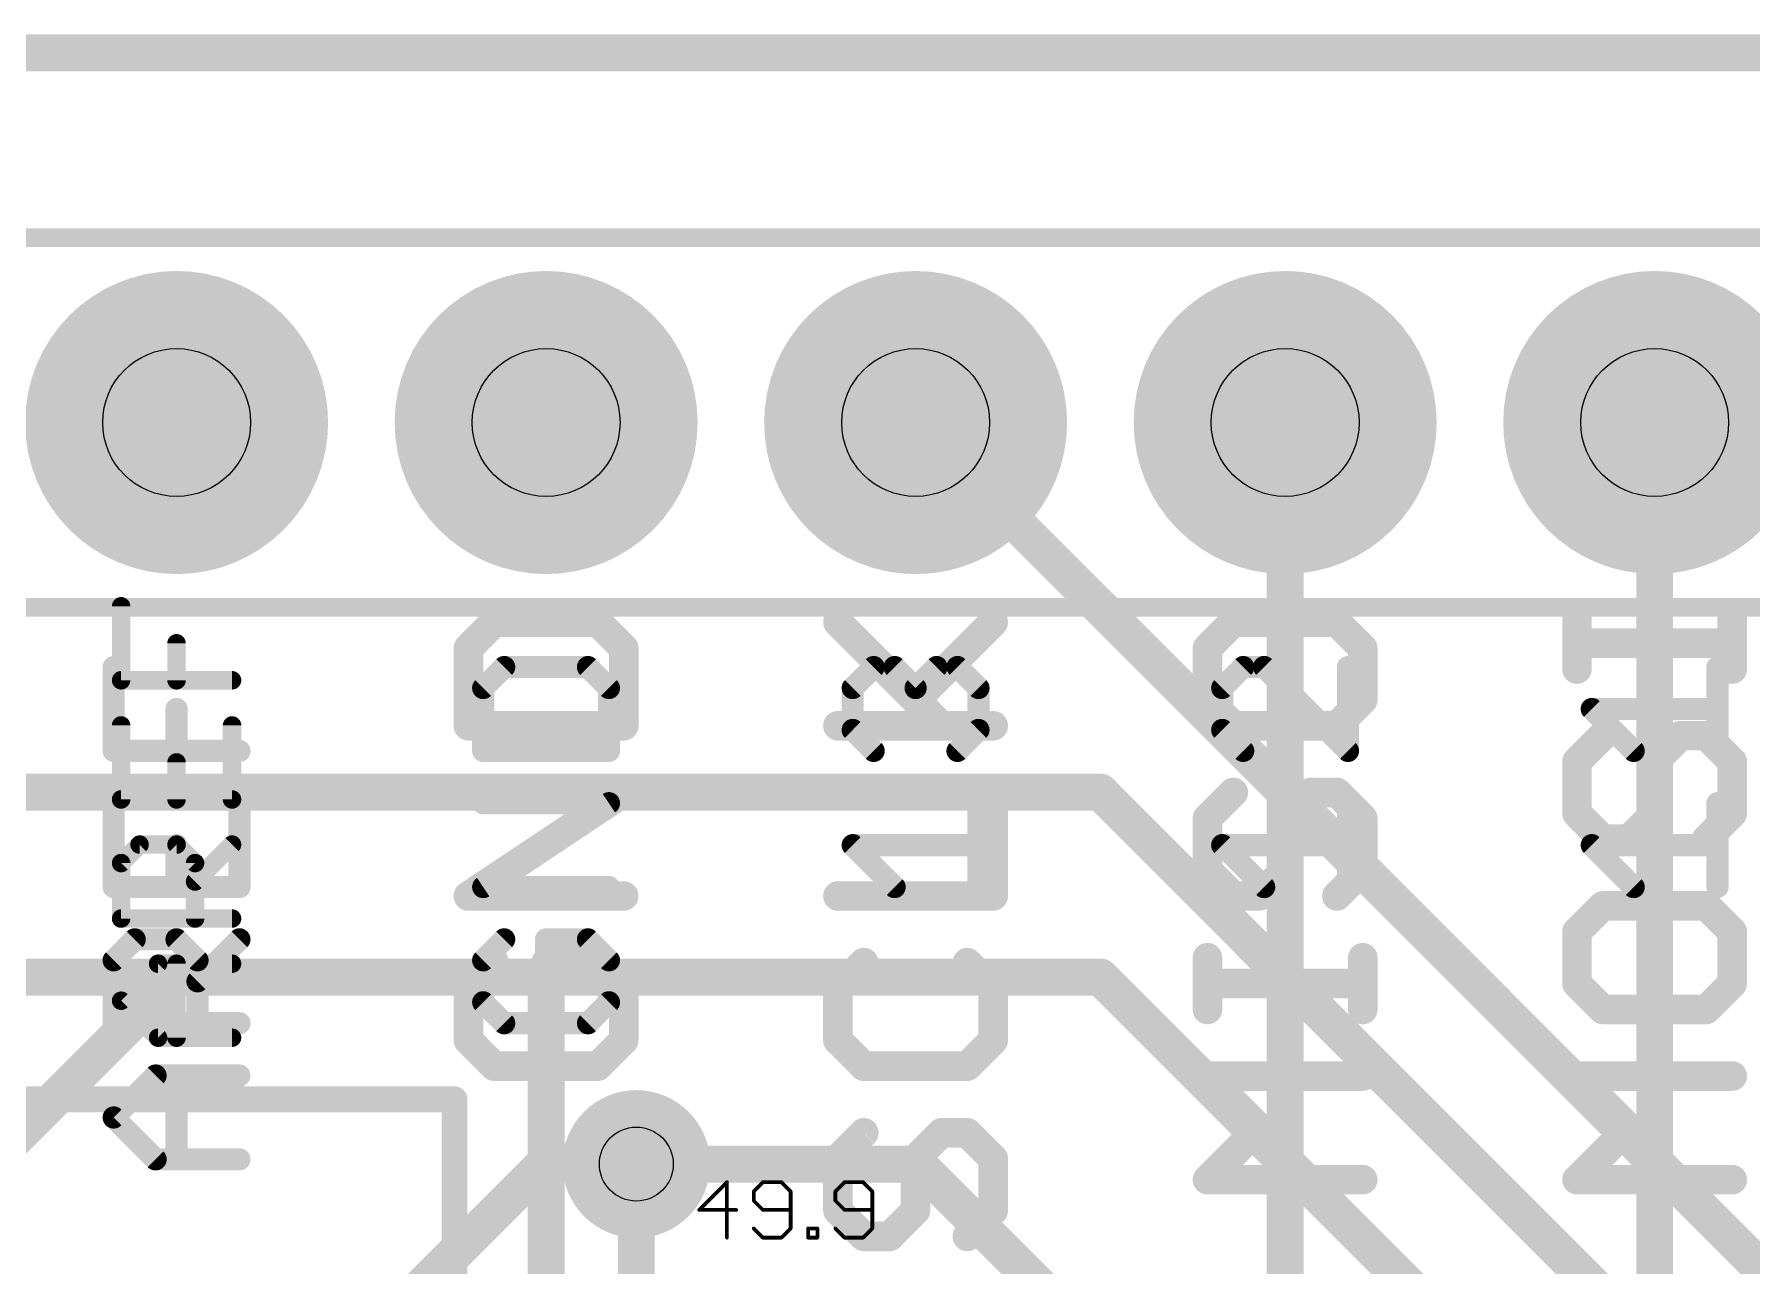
# Model space of a CAD drawing. Extents: x -27 to 80, y -11 to 53.
# Drawn here: x 14.26 to 26.07, y 45.01 to 53.47 of the extents above; entities that cross this region are included whole.
import ezdxf

# ---------------------------------------------------------------- set-up
doc = ezdxf.new("R2010")
doc.units = 0
for name, color, linetype in [('1', 12, 'CONTINUOUS'), ('16', 132, 'CONTINUOUS'), ('17', 110, 'CONTINUOUS'), ('18', 110, 'CONTINUOUS'), ('20', 53, 'CONTINUOUS'), ('21', 53, 'CONTINUOUS'), ('27', 253, 'CONTINUOUS'), ('29', 253, 'CONTINUOUS'), ('30', 253, 'CONTINUOUS'), ('44', 253, 'CONTINUOUS'), ('51', 53, 'CONTINUOUS')]:
    doc.layers.add(name, color=color, linetype=linetype)

# ---------------------------------------------------------------- blocks, each defined once
blk = doc.blocks.new('ROUNDP')
at = {"const_width": 0.5}
blk.add_lwpolyline([(0, -0.25, 1), (0, 0.25, 1), (0, -0.25)], format="xyb", dxfattribs=at)
blk = doc.blocks.new('ROUNDV')
at = {"const_width": 0.5}
blk.add_lwpolyline([(0, -0.25, 1), (0, 0.25, 1), (0, -0.25)], format="xyb", dxfattribs=at)

msp = doc.modelspace()

# ---------------------------------------------------------------- linework, layer by layer
at = {"layer": '1', "const_width": 0.254}
for points in [[(2.54, 53.34), (55.88, 53.34)], [(22.86, 41.91), (22.86, 50.8)], [(25.4, 41.91), (25.4, 50.8)], [(17.78, 46.99), (0, 46.99)], [(17.78, 27.94), (17.78, 46.99)], [(17.78, 45.72), (15.88, 43.82)], [(18.385, 45.72), (17.78, 45.72)], [(18.4, 45.705), (18.385, 45.72)], [(18.4, 45.705), (18.4, 44.45)]]:
    msp.add_lwpolyline(points, dxfattribs=at)
at = {"layer": '1', "const_width": 0.127}
for points in [[(22.9235, 50.8, 1), (22.7965, 50.8)], [(25.4635, 50.8, 1), (25.3365, 50.8)], [(17.8435, 46.99, 1), (17.7165, 46.99)], [(17.78, 46.9265, 1), (17.78, 47.0535)], [(17.78, 45.7835, 1), (17.78, 45.6565)], [(17.8249, 45.6751, 1), (17.7351, 45.7649)], [(18.4299, 45.7649, 1), (18.3401, 45.6751)], [(18.4635, 45.705, 1), (18.3365, 45.705)], [(18.3551, 45.6601, 1), (18.4449, 45.7499)], [(18.385, 45.6565, 1), (18.385, 45.7835)]]:
    msp.add_lwpolyline(points, format="xyb", dxfattribs=at)
at = {"layer": '16', "const_width": 0.254}
for points in [[(2.54, 53.34), (55.88, 53.34)], [(35.306, 35.814), (20.32, 50.8)], [(7.62, 48.26), (21.59, 48.26)], [(21.59, 48.26), (32.512, 37.338)], [(17.78, 46.99), (0, 46.99)], [(8.89, 40.64), (15.24, 46.99)], [(15.24, 46.99), (21.59, 46.99)], [(17.78, 27.94), (17.78, 46.99)], [(21.59, 46.99), (31.623, 36.957)], [(20.335, 45.705), (18.4, 45.705)], [(24.13, 41.91), (20.335, 45.705)]]:
    msp.add_lwpolyline(points, dxfattribs=at)
at = {"layer": '16', "const_width": 0.127}
for points in [[(20.3649, 50.8449, 1), (20.2751, 50.7551)], [(21.6349, 48.3049, 1), (21.5451, 48.2151)], [(21.59, 48.1965, 1), (21.59, 48.3235)], [(15.24, 47.0535, 1), (15.24, 46.9265)], [(15.2849, 46.9451, 1), (15.1951, 47.0349)], [(17.8435, 46.99, 1), (17.7165, 46.99)], [(17.78, 46.9265, 1), (17.78, 47.0535)], [(21.6349, 47.0349, 1), (21.5451, 46.9451)], [(21.59, 46.9265, 1), (21.59, 47.0535)], [(18.4, 45.7685, 1), (18.4, 45.6415)], [(20.3799, 45.7499, 1), (20.2901, 45.6601)], [(20.335, 45.6415, 1), (20.335, 45.7685)]]:
    msp.add_lwpolyline(points, format="xyb", dxfattribs=at)
at = {"layer": '20', "const_width": 0.2032}
msp.add_lwpolyline([(2.54, 53.34), (55.88, 53.34)], dxfattribs=at)
at = {"layer": '21'}
for points, const_width in [([(14.8901, 49.5374, 1), (14.8266, 49.5374)], 0.0635), ([(17.4236, 49.4788, 1), (17.4236, 49.3772)], 0.1016), ([(17.4596, 49.3921, 1), (17.3877, 49.4639)], 0.1016), ([(18.1714, 49.4639, 1), (18.0995, 49.3921)], 0.1016), ([(18.1355, 49.3772, 1), (18.1355, 49.4788)], 0.1016), ([(19.8216, 49.4639, 1), (19.7498, 49.3921)], 0.1016), ([(20.8893, 49.3921, 1), (20.8175, 49.4639)], 0.1016), ([(22.5036, 49.4788, 1), (22.5036, 49.3772)], 0.1016), ([(22.5396, 49.3921, 1), (22.4677, 49.4639)], 0.1016), ([(23.2514, 49.4639, 1), (23.1795, 49.3921)], 0.1016), ([(23.2155, 49.3772, 1), (23.2155, 49.4788)], 0.1016), ([(24.9165, 49.4619, 1), (24.8149, 49.4619)], 0.1016), ([(25.9842, 49.4619, 1), (25.8826, 49.4619)], 0.1016), ([(15.2714, 49.2831, 1), (15.2079, 49.2831)], 0.0635), ([(17.2965, 49.2501, 1), (17.1949, 49.2501)], 0.1016), ([(18.3642, 49.2501, 1), (18.2626, 49.2501)], 0.1016), ([(22.3765, 49.2501, 1), (22.2749, 49.2501)], 0.1016), ([(23.4442, 49.2501, 1), (23.3426, 49.2501)], 0.1016), ([(24.8657, 49.3347, 1), (24.8657, 49.2331)], 0.1016), ([(25.9334, 49.2331, 1), (25.9334, 49.3347)], 0.1016), ([(17.2098, 49.286, 1), (17.2816, 49.2141)], 0.1016), ([(18.2775, 49.2141, 1), (18.3493, 49.286)], 0.1016), ([(22.2898, 49.286, 1), (22.3616, 49.2141)], 0.1016), ([(23.3575, 49.2141, 1), (23.4293, 49.286)], 0.1016), ([(24.8149, 49.106, 1), (24.9165, 49.106)], 0.1016), ([(25.8826, 49.106, 1), (25.9842, 49.106)], 0.1016), ([(14.8266, 49.0289, 1), (14.8901, 49.0289)], 0.0635), ([(14.8584, 49.0607, 1), (14.8584, 48.9972)], 0.0635), ([(15.2079, 49.0289, 1), (15.2714, 49.0289)], 0.0635), ([(15.621, 48.9972, 1), (15.621, 49.0607)], 0.0635), ([(22.3616, 48.9301, 1), (22.2898, 48.8582)], 0.1016), ([(23.4293, 48.8582, 1), (23.3575, 48.9301)], 0.1016), ([(20.2836, 48.9301, 1), (20.3555, 48.8582)], 0.1016), ([(22.2749, 48.8941, 1), (22.3765, 48.8941)], 0.1016), ([(23.3426, 48.8941, 1), (23.4442, 48.8941)], 0.1016), ([(14.8901, 48.7188, 1), (14.8266, 48.7188)], 0.0635), ([(15.6528, 48.7188, 1), (15.5892, 48.7188)], 0.0635), ([(17.2457, 48.767, 1), (17.2457, 48.6654)], 0.1016), ([(17.1949, 48.7162, 1), (17.2965, 48.7162)], 0.1016), ([(18.2626, 48.7162, 1), (18.3642, 48.7162)], 0.1016), ([(18.3134, 48.6654, 1), (18.3134, 48.767)], 0.1016), ([(19.7857, 48.767, 1), (19.7857, 48.6654)], 0.1016), ([(20.4616, 48.6803, 1), (20.5334, 48.7521)], 0.1016), ([(20.8534, 48.6654, 1), (20.8534, 48.767)], 0.1016), ([(22.5036, 48.767, 1), (22.5036, 48.6654)], 0.1016), ([(22.4677, 48.6803, 1), (22.5396, 48.7521)], 0.1016), ([(23.1795, 48.7521, 1), (23.2514, 48.6803)], 0.1016), ([(23.2155, 48.6654, 1), (23.2155, 48.767)], 0.1016), ([(25.0796, 48.6125, 1), (25.0077, 48.6843)], 0.1016), ([(25.5775, 48.6992, 1), (25.5775, 48.5976)], 0.1016), ([(25.6134, 48.6125, 1), (25.5416, 48.6843)], 0.1016), ([(25.7914, 48.6843, 1), (25.7195, 48.6125)], 0.1016), ([(25.7554, 48.5976, 1), (25.7554, 48.6992)], 0.1016), ([(15.2714, 48.4646, 1), (15.2079, 48.4646)], 0.0635), ([(24.9165, 48.4705, 1), (24.8149, 48.4705)], 0.1016), ([(24.8298, 48.5064, 1), (24.9016, 48.4345)], 0.1016), ([(25.4503, 48.4705, 1), (25.3487, 48.4705)], 0.1016), ([(25.3636, 48.5064, 1), (25.4355, 48.4345)], 0.1016), ([(25.9842, 48.4705, 1), (25.8826, 48.4705)], 0.1016), ([(25.8975, 48.4345, 1), (25.9693, 48.5064)], 0.1016), ([(17.2457, 48.3094, 1), (17.2457, 48.2078)], 0.1016), ([(18.3416, 48.2163, 1), (18.2852, 48.3009)], 0.1016), ([(18.3134, 48.2078, 1), (18.3134, 48.3094)], 0.1016), ([(20.9042, 48.2586, 1), (20.8026, 48.2586)], 0.1016), ([(22.5396, 48.2227, 1), (22.4677, 48.2945)], 0.1016), ([(23.0375, 48.3094, 1), (23.0375, 48.2078)], 0.1016), ([(23.0734, 48.2227, 1), (23.0016, 48.2945)], 0.1016), ([(23.2514, 48.2945, 1), (23.1795, 48.2227)], 0.1016), ([(23.2155, 48.2078, 1), (23.2155, 48.3094)], 0.1016), ([(14.8266, 48.2103, 1), (14.8901, 48.2103)], 0.0635), ([(14.8584, 48.2421, 1), (14.8584, 48.1786)], 0.0635), ([(15.2079, 48.2103, 1), (15.2714, 48.2103)], 0.0635), ([(15.5892, 48.2103, 1), (15.6528, 48.2103)], 0.0635), ([(15.621, 48.1786, 1), (15.621, 48.2421)], 0.0635), ([(22.3765, 48.0807, 1), (22.2749, 48.0807)], 0.1016), ([(22.2898, 48.1166, 1), (22.3616, 48.0447)], 0.1016), ([(22.9103, 48.0807, 1), (22.8087, 48.0807)], 0.1016), ([(22.8236, 48.1166, 1), (22.8955, 48.0447)], 0.1016), ([(23.4442, 48.0807, 1), (23.3426, 48.0807)], 0.1016), ([(23.3575, 48.0447, 1), (23.4293, 48.1166)], 0.1016), ([(24.9016, 48.1505, 1), (24.8298, 48.0786)], 0.1016), ([(24.8149, 48.1145, 1), (24.9165, 48.1145)], 0.1016), ([(25.3487, 48.1145, 1), (25.4503, 48.1145)], 0.1016), ([(25.4355, 48.0786, 1), (25.3636, 48.1505)], 0.1016), ([(25.8826, 48.1145, 1), (25.9842, 48.1145)], 0.1016), ([(25.9693, 48.0786, 1), (25.8975, 48.1505)], 0.1016), ([(14.9855, 47.9319, 1), (14.9855, 47.8684)], 0.0635), ([(15.0079, 47.8777, 1), (14.963, 47.9226)], 0.0635), ([(15.2621, 47.9226, 1), (15.2172, 47.8777)], 0.0635), ([(15.2397, 47.8684, 1), (15.2397, 47.9319)], 0.0635), ([(15.6435, 47.8777, 1), (15.5985, 47.9226)], 0.0635), ([(25.0436, 47.9874, 1), (25.0436, 47.8858)], 0.1016), ([(25.0077, 47.9007, 1), (25.0796, 47.9725)], 0.1016), ([(25.1857, 47.9725, 1), (25.2575, 47.9007)], 0.1016), ([(25.2216, 47.8858, 1), (25.2216, 47.9874)], 0.1016), ([(25.7195, 47.9725, 1), (25.7914, 47.9007)], 0.1016), ([(14.8901, 47.7731, 1), (14.8266, 47.7731)], 0.0635), ([(14.8359, 47.7955, 1), (14.8808, 47.7506)], 0.0635), ([(15.3985, 47.7731, 1), (15.335, 47.7731)], 0.0635), ([(15.3443, 47.7506, 1), (15.3892, 47.7955)], 0.0635), ([(22.3616, 47.7607, 1), (22.2898, 47.6888)], 0.1016), ([(22.8955, 47.6888, 1), (22.8236, 47.7607)], 0.1016), ([(23.4293, 47.6888, 1), (23.3575, 47.7607)], 0.1016), ([(15.3443, 47.6684, 1), (15.3892, 47.6235)], 0.0635), ([(22.2749, 47.7247, 1), (22.3765, 47.7247)], 0.1016), ([(22.8087, 47.7247, 1), (22.9103, 47.7247)], 0.1016), ([(23.3426, 47.7247, 1), (23.4442, 47.7247)], 0.1016), ([(17.2457, 47.5976, 1), (17.2457, 47.496)], 0.1016), ([(17.2175, 47.5891, 1), (17.2739, 47.5045)], 0.1016), ([(18.3134, 47.496, 1), (18.3134, 47.5976)], 0.1016), ([(19.7857, 47.5976, 1), (19.7857, 47.496)], 0.1016), ([(20.8026, 47.5468, 1), (20.9042, 47.5468)], 0.1016), ([(20.8534, 47.496, 1), (20.8534, 47.5976)], 0.1016), ([(22.5036, 47.5976, 1), (22.5036, 47.496)], 0.1016), ([(22.4677, 47.5109, 1), (22.5396, 47.5827)], 0.1016), ([(22.6457, 47.5827, 1), (22.7175, 47.5109)], 0.1016), ([(22.6816, 47.496, 1), (22.6816, 47.5976)], 0.1016), ([(23.1795, 47.5827, 1), (23.2514, 47.5109)], 0.1016), ([(25.0436, 47.5298, 1), (25.0436, 47.4282)], 0.1016), ([(25.0796, 47.4431, 1), (25.0077, 47.5149)], 0.1016), ([(25.7914, 47.5149, 1), (25.7195, 47.4431)], 0.1016), ([(25.7554, 47.4282, 1), (25.7554, 47.5298)], 0.1016), ([(14.8584, 47.4235, 1), (14.8584, 47.36)], 0.0635), ([(15.621, 47.36, 1), (15.621, 47.4235)], 0.0635), ([(14.8266, 47.3918, 1), (14.8901, 47.3918)], 0.0635), ([(15.335, 47.3918, 1), (15.3985, 47.3918)], 0.0635), ([(24.9165, 47.3011, 1), (24.8149, 47.3011)], 0.1016), ([(24.8298, 47.337, 1), (24.9016, 47.2651)], 0.1016), ([(25.9842, 47.3011, 1), (25.8826, 47.3011)], 0.1016), ([(25.8975, 47.2651, 1), (25.9693, 47.337)], 0.1016), ([(22.3765, 47.1231, 1), (22.2749, 47.1231)], 0.1016), ([(23.4442, 47.1231, 1), (23.3426, 47.1231)], 0.1016), ([(15.1126, 47.1134, 1), (15.1126, 47.0499)], 0.0635), ([(15.135, 47.0592, 1), (15.0901, 47.1041)], 0.0635), ([(15.2714, 47.0816, 1), (15.2079, 47.0816)], 0.0635), ([(15.621, 47.0499, 1), (15.621, 47.1134)], 0.0635), ([(17.4596, 47.0533, 1), (17.3877, 47.1251)], 0.1016), ([(17.7795, 47.14, 1), (17.7795, 47.0384)], 0.1016), ([(17.8303, 47.0892, 1), (17.7287, 47.0892)], 0.1016), ([(18.1714, 47.1251, 1), (18.0995, 47.0533)], 0.1016), ([(18.1355, 47.0384, 1), (18.1355, 47.14)], 0.1016), ([(19.9996, 47.0533, 1), (19.9277, 47.1251)], 0.1016), ([(20.7114, 47.1251, 1), (20.6395, 47.0533)], 0.1016), ([(17.2965, 46.9113, 1), (17.1949, 46.9113)], 0.1016), ([(17.2098, 46.9472, 1), (17.2816, 46.8753)], 0.1016), ([(18.3642, 46.9113, 1), (18.2626, 46.9113)], 0.1016), ([(18.2775, 46.8753, 1), (18.3493, 46.9472)], 0.1016), ([(19.8365, 46.9113, 1), (19.7349, 46.9113)], 0.1016), ([(19.7498, 46.9472, 1), (19.8216, 46.8753)], 0.1016), ([(20.9042, 46.9113, 1), (20.8026, 46.9113)], 0.1016), ([(20.8175, 46.8753, 1), (20.8893, 46.9472)], 0.1016), ([(22.3257, 46.996, 1), (22.3257, 46.8944)], 0.1016), ([(23.3934, 46.8944, 1), (23.3934, 46.996)], 0.1016), ([(24.9016, 46.9811, 1), (24.8298, 46.9092)], 0.1016), ([(24.8149, 46.9452, 1), (24.9165, 46.9452)], 0.1016), ([(25.8826, 46.9452, 1), (25.9842, 46.9452)], 0.1016), ([(25.9693, 46.9092, 1), (25.8975, 46.9811)], 0.1016), ([(14.8808, 46.8499, 1), (14.8359, 46.8049)], 0.0635), ([(14.8359, 46.8499, 1), (14.8808, 46.8049)], 0.0635), ([(25.0436, 46.818, 1), (25.0436, 46.7164)], 0.1016), ([(25.7554, 46.7164, 1), (25.7554, 46.818)], 0.1016), ([(17.7287, 46.7333, 1), (17.8303, 46.7333)], 0.1016), ([(22.2749, 46.7672, 1), (22.3765, 46.7672)], 0.1016), ([(23.3426, 46.7672, 1), (23.4442, 46.7672)], 0.1016), ([(25.0077, 46.7313, 1), (25.0796, 46.8031)], 0.1016), ([(25.7195, 46.8031, 1), (25.7914, 46.7313)], 0.1016), ([(15.1126, 46.6049, 1), (15.1126, 46.5414)], 0.0635), ([(15.621, 46.5414, 1), (15.621, 46.6049)], 0.0635), ([(17.2816, 46.5913, 1), (17.2098, 46.5194)], 0.1016), ([(18.3493, 46.5194, 1), (18.2775, 46.5913)], 0.1016), ([(19.8216, 46.5913, 1), (19.7498, 46.5194)], 0.1016), ([(20.8893, 46.5194, 1), (20.8175, 46.5913)], 0.1016), ([(15.0901, 46.5507, 1), (15.135, 46.5956)], 0.0635), ([(15.2079, 46.5732, 1), (15.2714, 46.5732)], 0.0635), ([(17.1949, 46.5554, 1), (17.2965, 46.5554)], 0.1016), ([(18.2626, 46.5554, 1), (18.3642, 46.5554)], 0.1016), ([(19.7349, 46.5554, 1), (19.8365, 46.5554)], 0.1016), ([(20.8026, 46.5554, 1), (20.9042, 46.5554)], 0.1016), ([(17.4236, 46.4282, 1), (17.4236, 46.3266)], 0.1016), ([(17.3877, 46.3415, 1), (17.4596, 46.4133)], 0.1016), ([(18.0995, 46.4133, 1), (18.1714, 46.3415)], 0.1016), ([(18.1355, 46.3266, 1), (18.1355, 46.4282)], 0.1016), ([(19.9636, 46.4282, 1), (19.9636, 46.3266)], 0.1016), ([(19.9277, 46.3415, 1), (19.9996, 46.4133)], 0.1016), ([(20.6395, 46.4133, 1), (20.7114, 46.3415)], 0.1016), ([(20.6755, 46.3266, 1), (20.6755, 46.4282)], 0.1016), ([(22.3616, 46.3455, 1), (22.2898, 46.2737)], 0.1016), ([(22.3257, 46.3604, 1), (22.3257, 46.2588)], 0.1016), ([(23.3934, 46.2588, 1), (23.3934, 46.3604)], 0.1016), ([(24.9016, 46.3455, 1), (24.8298, 46.2737)], 0.1016), ([(24.8657, 46.3604, 1), (24.8657, 46.2588)], 0.1016), ([(25.9334, 46.2588, 1), (25.9334, 46.3604)], 0.1016), ([(17.1945, 46.15, 1), (17.1056, 46.15)], 0.0889), ([(17.15, 46.1056, 1), (17.15, 46.1945)], 0.0889), ([(22.7175, 45.9178, 1), (22.6457, 45.9896)], 0.1016), ([(22.6457, 45.9178, 1), (22.7175, 45.9896)], 0.1016), ([(25.2575, 45.9178, 1), (25.1857, 45.9896)], 0.1016), ([(25.1857, 45.9178, 1), (25.2575, 45.9896)], 0.1016), ([(19.9996, 45.8839, 1), (19.9277, 45.9557)], 0.1016), ([(20.4975, 45.9706, 1), (20.4975, 45.869)], 0.1016), ([(20.5334, 45.8839, 1), (20.4616, 45.9557)], 0.1016), ([(20.7114, 45.9557, 1), (20.6395, 45.8839)], 0.1016), ([(20.6755, 45.869, 1), (20.6755, 45.9706)], 0.1016), ([(19.8365, 45.7419, 1), (19.7349, 45.7419)], 0.1016), ([(19.7498, 45.7778, 1), (19.8216, 45.7059)], 0.1016), ([(20.3703, 45.7419, 1), (20.2687, 45.7419)], 0.1016), ([(20.2836, 45.7778, 1), (20.3555, 45.7059)], 0.1016), ([(20.9042, 45.7419, 1), (20.8026, 45.7419)], 0.1016), ([(20.8175, 45.7059, 1), (20.8893, 45.7778)], 0.1016), ([(22.3257, 45.6486, 1), (22.3257, 45.547)], 0.1016), ([(22.2898, 45.6337, 1), (22.3616, 45.5619)], 0.1016), ([(23.3934, 45.547, 1), (23.3934, 45.6486)], 0.1016), ([(24.8657, 45.6486, 1), (24.8657, 45.547)], 0.1016), ([(24.8298, 45.6337, 1), (24.9016, 45.5619)], 0.1016), ([(25.9334, 45.547, 1), (25.9334, 45.6486)], 0.1016), ([(19.8216, 45.4219, 1), (19.7498, 45.35)], 0.1016), ([(20.3555, 45.35, 1), (20.2836, 45.4219)], 0.1016), ([(20.8893, 45.35, 1), (20.8175, 45.4219)], 0.1016), ([(19.7349, 45.386, 1), (19.8365, 45.386)], 0.1016), ([(20.2687, 45.386, 1), (20.3703, 45.386)], 0.1016), ([(20.8026, 45.386, 1), (20.9042, 45.386)], 0.1016), ([(19.9636, 45.2588, 1), (19.9636, 45.1572)], 0.1016), ([(19.9277, 45.1721, 1), (19.9996, 45.2439)], 0.1016), ([(20.1057, 45.2439, 1), (20.1775, 45.1721)], 0.1016), ([(20.1416, 45.1572, 1), (20.1416, 45.2588)], 0.1016), ([(20.6395, 45.2439, 1), (20.7114, 45.1721)], 0.1016)]:
    msp.add_lwpolyline(points, format="xyb", dxfattribs=dict(at, const_width=const_width))
for points, const_width in [([(14.8584, 49.0289), (14.8584, 49.5374)], 0.127), ([(17.4236, 49.428), (17.2457, 49.2501)], 0.2032), ([(18.1355, 49.428), (17.4236, 49.428)], 0.2032), ([(18.3134, 49.2501), (18.1355, 49.428)], 0.2032), ([(20.4975, 48.7162), (19.7857, 49.428)], 0.2032), ([(20.3195, 48.8941), (20.8534, 49.428)], 0.2032), ([(22.5036, 49.428), (22.3257, 49.2501)], 0.2032), ([(23.2155, 49.428), (22.5036, 49.428)], 0.2032), ([(23.3934, 49.2501), (23.2155, 49.428)], 0.2032), ([(24.8657, 49.106), (24.8657, 49.4619)], 0.2032), ([(25.9334, 49.106), (25.9334, 49.4619)], 0.2032), ([(15.2397, 49.0289), (15.2397, 49.2831)], 0.127), ([(17.2457, 49.2501), (17.2457, 48.7162)], 0.2032), ([(18.3134, 48.7162), (18.3134, 49.2501)], 0.2032), ([(22.3257, 49.2501), (22.3257, 48.8941)], 0.2032), ([(23.3934, 48.8941), (23.3934, 49.2501)], 0.2032), ([(25.9334, 49.2839), (24.8657, 49.2839)], 0.2032), ([(15.621, 49.0289), (14.8584, 49.0289)], 0.127), ([(22.3257, 48.8941), (22.5036, 48.7162)], 0.2032), ([(23.2155, 48.7162), (23.3934, 48.8941)], 0.2032), ([(14.8584, 48.7188), (14.8584, 48.2103)], 0.127), ([(15.621, 48.2103), (15.621, 48.7188)], 0.127), ([(17.2457, 48.7162), (18.3134, 48.7162)], 0.2032), ([(19.7857, 48.7162), (20.8534, 48.7162)], 0.2032), ([(22.5036, 48.7162), (23.2155, 48.7162)], 0.2032), ([(25.0436, 48.6484), (24.8657, 48.4705)], 0.2032), ([(25.3995, 48.4705), (25.5775, 48.6484)], 0.2032), ([(25.5775, 48.6484), (25.7554, 48.6484)], 0.2032), ([(25.7554, 48.6484), (25.9334, 48.4705)], 0.2032), ([(15.2397, 48.2103), (15.2397, 48.4646)], 0.127), ([(24.8657, 48.4705), (24.8657, 48.1145)], 0.2032), ([(25.3995, 48.1145), (25.3995, 48.4705)], 0.2032), ([(25.9334, 48.4705), (25.9334, 48.1145)], 0.2032), ([(17.2457, 47.5468), (18.3134, 48.2586)], 0.2032), ([(18.3134, 48.2586), (17.2457, 48.2586)], 0.2032), ([(20.8534, 47.5468), (20.8534, 48.2586)], 0.2032), ([(22.5036, 48.2586), (22.3257, 48.0807)], 0.2032), ([(22.8595, 48.0807), (23.0375, 48.2586)], 0.2032), ([(23.0375, 48.2586), (23.2155, 48.2586)], 0.2032), ([(23.2155, 48.2586), (23.3934, 48.0807)], 0.2032), ([(14.8584, 48.2103), (15.621, 48.2103)], 0.127), ([(22.3257, 48.0807), (22.3257, 47.7247)], 0.2032), ([(22.8595, 47.7247), (22.8595, 48.0807)], 0.2032), ([(23.3934, 48.0807), (23.3934, 47.7247)], 0.2032), ([(24.8657, 48.1145), (25.0436, 47.9366)], 0.2032), ([(25.2216, 47.9366), (25.3995, 48.1145)], 0.2032), ([(25.9334, 48.1145), (25.7554, 47.9366)], 0.2032), ([(14.8584, 47.7731), (14.9855, 47.9002)], 0.127), ([(14.9855, 47.9002), (15.2397, 47.9002)], 0.127), ([(15.2397, 47.9002), (15.3668, 47.7731)], 0.127), ([(15.3668, 47.646), (15.621, 47.9002)], 0.127), ([(25.0436, 47.9366), (25.2216, 47.9366)], 0.2032), ([(14.8584, 47.3918), (14.8584, 47.7731)], 0.127), ([(15.3668, 47.7731), (15.3668, 47.3918)], 0.127), ([(22.3257, 47.7247), (22.5036, 47.5468)], 0.2032), ([(22.6816, 47.5468), (22.8595, 47.7247)], 0.2032), ([(23.3934, 47.7247), (23.2155, 47.5468)], 0.2032), ([(18.3134, 47.5468), (17.2457, 47.5468)], 0.2032), ([(19.7857, 47.5468), (20.8534, 47.5468)], 0.2032), ([(22.5036, 47.5468), (22.6816, 47.5468)], 0.2032), ([(25.0436, 47.479), (24.8657, 47.3011)], 0.2032), ([(25.7554, 47.479), (25.0436, 47.479)], 0.2032), ([(25.9334, 47.3011), (25.7554, 47.479)], 0.2032), ([(15.621, 47.3918), (14.8584, 47.3918)], 0.127), ([(24.8657, 47.3011), (24.8657, 46.9452)], 0.2032), ([(25.9334, 46.9452), (25.9334, 47.3011)], 0.2032), ([(22.3257, 46.7672), (22.3257, 47.1231)], 0.2032), ([(23.3934, 46.7672), (23.3934, 47.1231)], 0.2032), ([(14.8584, 46.8274), (15.1126, 47.0816)], 0.127), ([(15.1126, 47.0816), (15.621, 47.0816)], 0.127), ([(15.2397, 46.5732), (15.2397, 47.0816)], 0.127), ([(17.4236, 47.0892), (17.2457, 46.9113)], 0.2032), ([(18.1355, 47.0892), (17.7795, 47.0892)], 0.2032), ([(17.7795, 47.0892), (17.7795, 46.7333)], 0.2032), ([(18.3134, 46.9113), (18.1355, 47.0892)], 0.2032), ([(19.9636, 47.0892), (19.7857, 46.9113)], 0.2032), ([(20.8534, 46.9113), (20.6755, 47.0892)], 0.2032), ([(17.2457, 46.9113), (17.2457, 46.5554)], 0.2032), ([(18.3134, 46.5554), (18.3134, 46.9113)], 0.2032), ([(19.7857, 46.9113), (19.7857, 46.5554)], 0.2032), ([(20.8534, 46.5554), (20.8534, 46.9113)], 0.2032), ([(23.3934, 46.9452), (22.3257, 46.9452)], 0.2032), ([(24.8657, 46.9452), (25.0436, 46.7672)], 0.2032), ([(25.7554, 46.7672), (25.9334, 46.9452)], 0.2032), ([(15.1126, 46.5732), (14.8584, 46.8274)], 0.127), ([(25.0436, 46.7672), (25.7554, 46.7672)], 0.2032), ([(15.621, 46.5732), (15.1126, 46.5732)], 0.127), ([(17.2457, 46.5554), (17.4236, 46.3774)], 0.2032), ([(18.1355, 46.3774), (18.3134, 46.5554)], 0.2032), ([(19.7857, 46.5554), (19.9636, 46.3774)], 0.2032), ([(20.6755, 46.3774), (20.8534, 46.5554)], 0.2032), ([(17.4236, 46.3774), (18.1355, 46.3774)], 0.2032), ([(19.9636, 46.3774), (20.6755, 46.3774)], 0.2032), ([(22.6816, 45.9537), (22.3257, 46.3096)], 0.2032), ([(22.3257, 46.3096), (23.3934, 46.3096)], 0.2032), ([(25.2216, 45.9537), (24.8657, 46.3096)], 0.2032), ([(24.8657, 46.3096), (25.9334, 46.3096)], 0.2032), ([(17.15, 46.15), (11.05, 46.15)], 0.1778), ([(17.15, 46.15), (17.15, 30.05)], 0.1778), ([(22.3257, 45.5978), (22.6816, 45.9537)], 0.2032), ([(24.8657, 45.5978), (25.2216, 45.9537)], 0.2032), ([(19.9636, 45.9198), (19.7857, 45.7419)], 0.2032), ([(20.3195, 45.7419), (20.4975, 45.9198)], 0.2032), ([(20.4975, 45.9198), (20.6755, 45.9198)], 0.2032), ([(20.6755, 45.9198), (20.8534, 45.7419)], 0.2032), ([(19.7857, 45.7419), (19.7857, 45.386)], 0.2032), ([(20.3195, 45.386), (20.3195, 45.7419)], 0.2032), ([(20.8534, 45.7419), (20.8534, 45.386)], 0.2032), ([(23.3934, 45.5978), (22.3257, 45.5978)], 0.2032), ([(25.9334, 45.5978), (24.8657, 45.5978)], 0.2032), ([(19.7857, 45.386), (19.9636, 45.208)], 0.2032), ([(20.1416, 45.208), (20.3195, 45.386)], 0.2032), ([(20.8534, 45.386), (20.6755, 45.208)], 0.2032), ([(19.9636, 45.208), (20.1416, 45.208)], 0.2032)]:
    msp.add_lwpolyline(points, dxfattribs=dict(at, const_width=const_width))
at = {"layer": '27', "const_width": 0.0254}
for points in [[(19.0231, 45.5806), (18.8325, 45.39)], [(19.0231, 45.1993), (19.0231, 45.5806)], [(19.2702, 45.5806), (19.2067, 45.5171)], [(19.3973, 45.5806), (19.2702, 45.5806)], [(19.4609, 45.5171), (19.3973, 45.5806)], [(19.8315, 45.5806), (19.768, 45.5171)], [(19.9587, 45.5806), (19.8315, 45.5806)], [(20.0222, 45.5171), (19.9587, 45.5806)], [(19.2067, 45.5171), (19.2067, 45.4535)], [(19.2067, 45.4535), (19.2702, 45.39)], [(19.4609, 45.2629), (19.4609, 45.5171)], [(19.768, 45.5171), (19.768, 45.4535)], [(19.768, 45.4535), (19.8315, 45.39)], [(20.0222, 45.2629), (20.0222, 45.5171)], [(18.8325, 45.39), (19.0867, 45.39)], [(19.2702, 45.39), (19.4609, 45.39)], [(19.8315, 45.39), (20.0222, 45.39)], [(19.2067, 45.2629), (19.2702, 45.1993)], [(19.2702, 45.1993), (19.3973, 45.1993)], [(19.3973, 45.1993), (19.4609, 45.2629)], [(19.5809, 45.1993), (19.5809, 45.2629)], [(19.5809, 45.2629), (19.6444, 45.2629)], [(19.6444, 45.1993), (19.5809, 45.1993)], [(19.6444, 45.2629), (19.6444, 45.1993)], [(19.768, 45.2629), (19.8315, 45.1993)], [(19.8315, 45.1993), (19.9587, 45.1993)], [(19.9587, 45.1993), (20.0222, 45.2629)]]:
    msp.add_lwpolyline(points, dxfattribs=at)
at = {"layer": '27', "const_width": 0.0127}
for points in [[(19.0295, 45.5806, 1), (19.0168, 45.5806)], [(19.0276, 45.5761, 1), (19.0186, 45.5851)], [(19.2702, 45.587, 1), (19.2702, 45.5743)], [(19.2747, 45.5761, 1), (19.2657, 45.5851)], [(19.4018, 45.5851, 1), (19.3929, 45.5761)], [(19.3973, 45.5743, 1), (19.3973, 45.587)], [(19.8315, 45.587, 1), (19.8315, 45.5743)], [(19.836, 45.5761, 1), (19.8271, 45.5851)], [(19.9631, 45.5851, 1), (19.9542, 45.5761)], [(19.9587, 45.5743, 1), (19.9587, 45.587)], [(19.213, 45.5171, 1), (19.2003, 45.5171)], [(19.2003, 45.4535, 1), (19.213, 45.4535)], [(19.2022, 45.5216, 1), (19.2112, 45.5126)], [(19.2112, 45.458, 1), (19.2022, 45.449)], [(19.4672, 45.5171, 1), (19.4545, 45.5171)], [(19.4564, 45.5126, 1), (19.4654, 45.5216)], [(19.7743, 45.5171, 1), (19.7616, 45.5171)], [(19.7635, 45.5216, 1), (19.7725, 45.5126)], [(19.7725, 45.458, 1), (19.7635, 45.449)], [(19.7616, 45.4535, 1), (19.7743, 45.4535)], [(20.0286, 45.5171, 1), (20.0159, 45.5171)], [(20.0177, 45.5126, 1), (20.0267, 45.5216)], [(18.8325, 45.3963, 1), (18.8325, 45.3836)], [(18.828, 45.3945, 1), (18.837, 45.3855)], [(19.0867, 45.3836, 1), (19.0867, 45.3963)], [(19.2702, 45.3963, 1), (19.2702, 45.3836)], [(19.2657, 45.3855, 1), (19.2747, 45.3945)], [(19.4609, 45.3836, 1), (19.4609, 45.3963)], [(19.8315, 45.3963, 1), (19.8315, 45.3836)], [(19.8271, 45.3855, 1), (19.836, 45.3945)], [(20.0222, 45.3836, 1), (20.0222, 45.3963)], [(19.2112, 45.2673, 1), (19.2022, 45.2584)], [(19.2702, 45.2056, 1), (19.2702, 45.193)], [(19.3973, 45.193, 1), (19.3973, 45.2056)], [(19.4545, 45.2629, 1), (19.4672, 45.2629)], [(19.4654, 45.2584, 1), (19.4564, 45.2673)], [(19.5872, 45.2629, 1), (19.5745, 45.2629)], [(19.5809, 45.2692, 1), (19.5809, 45.2565)], [(19.5809, 45.2056, 1), (19.5809, 45.193)], [(19.6508, 45.2629, 1), (19.6381, 45.2629)], [(19.6444, 45.2565, 1), (19.6444, 45.2692)], [(19.6444, 45.193, 1), (19.6444, 45.2056)], [(19.7725, 45.2673, 1), (19.7635, 45.2584)], [(19.8315, 45.2056, 1), (19.8315, 45.193)], [(19.9587, 45.193, 1), (19.9587, 45.2056)], [(20.0159, 45.2629, 1), (20.0286, 45.2629)], [(20.0267, 45.2584, 1), (20.0177, 45.2673)], [(19.0168, 45.1993, 1), (19.0295, 45.1993)], [(19.2657, 45.1948, 1), (19.2747, 45.2038)], [(19.3929, 45.2038, 1), (19.4018, 45.1948)], [(19.5745, 45.1993, 1), (19.5872, 45.1993)], [(19.6381, 45.1993, 1), (19.6508, 45.1993)], [(19.8271, 45.1948, 1), (19.836, 45.2038)], [(19.9542, 45.2038, 1), (19.9631, 45.1948)]]:
    msp.add_lwpolyline(points, format="xyb", dxfattribs=at)
at = {"layer": '44'}
for centre, radius in [((15.24, 50.8), 0.508), ((17.78, 50.8), 0.508), ((20.32, 50.8), 0.508), ((22.86, 50.8), 0.508), ((25.4, 50.8), 0.508), ((18.4, 45.705), 0.254)]:
    msp.add_circle(centre, radius, dxfattribs=at)
at = {"layer": '51'}
for points, const_width in [([(55.88, 53.34), (2.54, 53.34)], 0.254), ([(13.97, 52.07), (34.29, 52.07)], 0.127), ([(34.29, 49.53), (13.97, 49.53)], 0.127), ([(14.8075, 48.5437), (14.8075, 49.1199)], 0.1524), ([(17.4915, 49.1199), (17.3475, 48.9759)], 0.1524), ([(18.0677, 49.1199), (17.4915, 49.1199)], 0.1524), ([(18.2118, 48.9759), (18.0677, 49.1199)], 0.1524), ([(19.8875, 48.9759), (20.0315, 49.1199)], 0.1524), ([(20.0315, 49.1199), (20.1756, 49.1199)], 0.1524), ([(20.1756, 49.1199), (20.3196, 48.9759)], 0.1524), ([(20.3196, 48.9759), (20.4637, 49.1199)], 0.1524), ([(20.4637, 49.1199), (20.6077, 49.1199)], 0.1524), ([(20.6077, 49.1199), (20.7518, 48.9759)], 0.1524), ([(22.5715, 49.1199), (22.4275, 48.9759)], 0.1524), ([(22.7156, 49.1199), (22.5715, 49.1199)], 0.1524), ([(23.2918, 48.5437), (22.7156, 49.1199)], 0.1524), ([(23.2918, 49.1199), (23.2918, 48.5437)], 0.1524), ([(25.8318, 48.5437), (25.8318, 49.1199)], 0.1524), ([(17.3475, 48.9759), (17.3475, 48.5437)], 0.1524), ([(18.2118, 48.5437), (18.2118, 48.9759)], 0.1524), ([(19.8875, 48.6877), (19.8875, 48.9759)], 0.1524), ([(20.3196, 48.9759), (20.3196, 48.8318)], 0.1524), ([(20.7518, 48.9759), (20.7518, 48.6877)], 0.1524), ([(22.4275, 48.9759), (22.4275, 48.6877)], 0.1524), ([(15.2396, 48.5437), (15.2396, 48.8318)], 0.1524), ([(25.2556, 48.5437), (24.9675, 48.8318)], 0.1524), ([(24.9675, 48.8318), (25.8318, 48.8318)], 0.1524), ([(20.0315, 48.5437), (19.8875, 48.6877)], 0.1524), ([(20.7518, 48.6877), (20.6077, 48.5437)], 0.1524), ([(22.4275, 48.6877), (22.5715, 48.5437)], 0.1524), ([(15.6718, 48.5437), (14.8075, 48.5437)], 0.1524), ([(17.3475, 48.5437), (18.2118, 48.5437)], 0.1524), ([(14.8075, 48.1844), (14.8075, 47.6082)], 0.1524), ([(15.6718, 47.6082), (15.6718, 48.1844)], 0.1524), ([(17.3475, 47.6082), (18.2118, 48.1844)], 0.1524), ([(18.2118, 48.1844), (17.3475, 48.1844)], 0.1524), ([(20.7518, 47.6082), (20.7518, 48.1844)], 0.1524), ([(23.2918, 47.6082), (23.2918, 48.1844)], 0.1524), ([(25.8318, 47.6082), (25.8318, 48.1844)], 0.1524), ([(15.2396, 47.6082), (15.2396, 47.8963)], 0.1524), ([(20.1756, 47.6082), (19.8875, 47.8963)], 0.1524), ([(19.8875, 47.8963), (20.7518, 47.8963)], 0.1524), ([(22.7156, 47.6082), (22.4275, 47.8963)], 0.1524), ([(22.4275, 47.8963), (23.2918, 47.8963)], 0.1524), ([(25.2556, 47.6082), (24.9675, 47.8963)], 0.1524), ([(24.9675, 47.8963), (25.8318, 47.8963)], 0.1524), ([(14.8075, 47.6082), (15.6718, 47.6082)], 0.1524), ([(18.2118, 47.6082), (17.3475, 47.6082)], 0.1524), ([(14.8075, 47.1048), (14.9515, 47.2489)], 0.1524), ([(14.9515, 47.2489), (15.2396, 47.2489)], 0.1524), ([(15.2396, 47.2489), (15.3837, 47.1048)], 0.1524), ([(15.3837, 46.9608), (15.6718, 47.2489)], 0.1524), ([(17.4915, 47.2489), (17.3475, 47.1048)], 0.1524), ([(18.0677, 47.2489), (17.7796, 47.2489)], 0.1524), ([(17.7796, 47.2489), (17.7796, 46.9608)], 0.1524), ([(18.2118, 47.1048), (18.0677, 47.2489)], 0.1524), ([(14.8075, 46.6726), (14.8075, 47.1048)], 0.1524), ([(15.3837, 47.1048), (15.3837, 46.6726)], 0.1524), ([(17.3475, 47.1048), (17.3475, 46.8167)], 0.1524), ([(18.2118, 46.8167), (18.2118, 47.1048)], 0.1524), ([(17.3475, 46.8167), (17.4915, 46.6726)], 0.1524), ([(18.0677, 46.6726), (18.2118, 46.8167)], 0.1524), ([(15.6718, 46.6726), (14.8075, 46.6726)], 0.1524), ([(17.4915, 46.6726), (18.0677, 46.6726)], 0.1524), ([(14.8075, 46.0252), (15.0956, 46.3133)], 0.1524), ([(15.0956, 46.3133), (15.6718, 46.3133)], 0.1524), ([(15.2396, 45.7371), (15.2396, 46.3133)], 0.1524), ([(15.0956, 45.7371), (14.8075, 46.0252)], 0.1524), ([(15.6718, 45.7371), (15.0956, 45.7371)], 0.1524)]:
    msp.add_lwpolyline(points, dxfattribs=dict(at, const_width=const_width))
at = {"layer": '51', "const_width": 0.0762}
for points in [[(14.8456, 49.1199, 1), (14.7694, 49.1199)], [(17.4915, 49.158, 1), (17.4915, 49.0818)], [(17.5185, 49.093, 1), (17.4646, 49.1468)], [(18.0947, 49.1468, 1), (18.0408, 49.093)], [(18.0677, 49.0818, 1), (18.0677, 49.158)], [(20.0315, 49.158, 1), (20.0315, 49.0818)], [(20.0585, 49.093, 1), (20.0046, 49.1468)], [(20.2025, 49.1468, 1), (20.1486, 49.093)], [(20.1756, 49.0818, 1), (20.1756, 49.158)], [(20.4637, 49.158, 1), (20.4637, 49.0818)], [(20.4906, 49.093, 1), (20.4367, 49.1468)], [(20.6347, 49.1468, 1), (20.5808, 49.093)], [(20.6077, 49.0818, 1), (20.6077, 49.158)], [(22.5715, 49.158, 1), (22.5715, 49.0818)], [(22.5985, 49.093, 1), (22.5446, 49.1468)], [(22.7425, 49.1468, 1), (22.6886, 49.093)], [(22.7156, 49.0818, 1), (22.7156, 49.158)], [(23.3299, 49.1199, 1), (23.2537, 49.1199)], [(25.8699, 49.1199, 1), (25.7937, 49.1199)], [(17.3205, 49.0028, 1), (17.3744, 48.9489)], [(17.3856, 48.9759, 1), (17.3094, 48.9759)], [(18.2499, 48.9759, 1), (18.1737, 48.9759)], [(18.1849, 48.9489, 1), (18.2387, 49.0028)], [(19.8605, 49.0028, 1), (19.9144, 48.9489)], [(19.9256, 48.9759, 1), (19.8494, 48.9759)], [(20.3577, 48.9759, 1), (20.2815, 48.9759)], [(20.2927, 49.0028, 1), (20.3466, 48.9489)], [(20.2927, 48.9489, 1), (20.3466, 49.0028)], [(20.7899, 48.9759, 1), (20.7137, 48.9759)], [(20.7249, 48.9489, 1), (20.7787, 49.0028)], [(22.4005, 49.0028, 1), (22.4544, 48.9489)], [(22.4656, 48.9759, 1), (22.3894, 48.9759)], [(15.2777, 48.8318, 1), (15.2015, 48.8318)], [(24.9944, 48.8587, 1), (24.9405, 48.8049)], [(24.9675, 48.8699, 1), (24.9675, 48.7937)], [(25.8318, 48.7937, 1), (25.8318, 48.8699)], [(19.9144, 48.7147, 1), (19.8605, 48.6608)], [(20.2815, 48.8318, 1), (20.3577, 48.8318)], [(20.7787, 48.6608, 1), (20.7249, 48.7147)], [(22.4544, 48.7147, 1), (22.4005, 48.6608)], [(19.8494, 48.6877, 1), (19.9256, 48.6877)], [(20.7137, 48.6877, 1), (20.7899, 48.6877)], [(22.3894, 48.6877, 1), (22.4656, 48.6877)], [(14.8075, 48.5818, 1), (14.8075, 48.5056)], [(14.7694, 48.5437, 1), (14.8456, 48.5437)], [(15.2015, 48.5437, 1), (15.2777, 48.5437)], [(15.6718, 48.5056, 1), (15.6718, 48.5818)], [(17.3475, 48.5818, 1), (17.3475, 48.5056)], [(17.3094, 48.5437, 1), (17.3856, 48.5437)], [(18.1737, 48.5437, 1), (18.2499, 48.5437)], [(18.2118, 48.5056, 1), (18.2118, 48.5818)], [(20.0046, 48.5167, 1), (20.0585, 48.5706)], [(20.5808, 48.5706, 1), (20.6347, 48.5167)], [(22.5446, 48.5167, 1), (22.5985, 48.5706)], [(23.2537, 48.5437, 1), (23.3299, 48.5437)], [(23.2649, 48.5167, 1), (23.3187, 48.5706)], [(25.2286, 48.5167, 1), (25.2825, 48.5706)], [(25.7937, 48.5437, 1), (25.8699, 48.5437)], [(14.8456, 48.1844, 1), (14.7694, 48.1844)], [(15.7099, 48.1844, 1), (15.6337, 48.1844)], [(17.3475, 48.2225, 1), (17.3475, 48.1463)], [(18.2329, 48.1527, 1), (18.1907, 48.2161)], [(18.2118, 48.1463, 1), (18.2118, 48.2225)], [(20.7899, 48.1844, 1), (20.7137, 48.1844)], [(23.3299, 48.1844, 1), (23.2537, 48.1844)], [(25.8699, 48.1844, 1), (25.7937, 48.1844)], [(15.2777, 47.8963, 1), (15.2015, 47.8963)], [(19.9144, 47.9232, 1), (19.8605, 47.8693)], [(19.8875, 47.9344, 1), (19.8875, 47.8582)], [(20.7518, 47.8582, 1), (20.7518, 47.9344)], [(22.4544, 47.9232, 1), (22.4005, 47.8693)], [(22.4275, 47.9344, 1), (22.4275, 47.8582)], [(23.2918, 47.8582, 1), (23.2918, 47.9344)], [(24.9944, 47.9232, 1), (24.9405, 47.8693)], [(24.9675, 47.9344, 1), (24.9675, 47.8582)], [(25.8318, 47.8582, 1), (25.8318, 47.9344)], [(14.8075, 47.6463, 1), (14.8075, 47.5701)], [(14.7694, 47.6082, 1), (14.8456, 47.6082)], [(15.2015, 47.6082, 1), (15.2777, 47.6082)], [(15.6337, 47.6082, 1), (15.7099, 47.6082)], [(15.6718, 47.5701, 1), (15.6718, 47.6463)], [(17.3263, 47.6399, 1), (17.3686, 47.5765)], [(17.3475, 47.6463, 1), (17.3475, 47.5701)], [(18.2118, 47.5701, 1), (18.2118, 47.6463)], [(20.1486, 47.5812, 1), (20.2025, 47.6351)], [(20.7137, 47.6082, 1), (20.7899, 47.6082)], [(22.6886, 47.5812, 1), (22.7425, 47.6351)], [(23.2537, 47.6082, 1), (23.3299, 47.6082)], [(25.2286, 47.5812, 1), (25.2825, 47.6351)], [(25.7937, 47.6082, 1), (25.8699, 47.6082)], [(14.9515, 47.287, 1), (14.9515, 47.2108)], [(14.9785, 47.2219, 1), (14.9246, 47.2758)], [(15.2666, 47.2758, 1), (15.2127, 47.2219)], [(15.2396, 47.2108, 1), (15.2396, 47.287)], [(15.6987, 47.2219, 1), (15.6449, 47.2758)], [(17.5185, 47.2219, 1), (17.4646, 47.2758)], [(17.7796, 47.287, 1), (17.7796, 47.2108)], [(17.8177, 47.2489, 1), (17.7415, 47.2489)], [(18.0947, 47.2758, 1), (18.0408, 47.2219)], [(18.0677, 47.2108, 1), (18.0677, 47.287)], [(14.7805, 47.1318, 1), (14.8344, 47.0779)], [(14.8456, 47.1048, 1), (14.7694, 47.1048)], [(15.4218, 47.1048, 1), (15.3456, 47.1048)], [(15.3567, 47.0779, 1), (15.4106, 47.1318)], [(17.3205, 47.1318, 1), (17.3744, 47.0779)], [(17.3856, 47.1048, 1), (17.3094, 47.1048)], [(18.2499, 47.1048, 1), (18.1737, 47.1048)], [(18.1849, 47.0779, 1), (18.2387, 47.1318)], [(15.3567, 46.9877, 1), (15.4106, 46.9338)], [(17.7415, 46.9608, 1), (17.8177, 46.9608)], [(17.3744, 46.8436, 1), (17.3205, 46.7898)], [(18.2387, 46.7898, 1), (18.1849, 46.8436)], [(14.8075, 46.7107, 1), (14.8075, 46.6345)], [(15.6718, 46.6345, 1), (15.6718, 46.7107)], [(17.3094, 46.8167, 1), (17.3856, 46.8167)], [(17.4915, 46.7107, 1), (17.4915, 46.6345)], [(18.0677, 46.6345, 1), (18.0677, 46.7107)], [(18.1737, 46.8167, 1), (18.2499, 46.8167)], [(14.7694, 46.6726, 1), (14.8456, 46.6726)], [(15.3456, 46.6726, 1), (15.4218, 46.6726)], [(17.4646, 46.6457, 1), (17.5185, 46.6996)], [(18.0408, 46.6996, 1), (18.0947, 46.6457)], [(15.0956, 46.3514, 1), (15.0956, 46.2752)], [(15.1225, 46.2864, 1), (15.0686, 46.3403)], [(15.2777, 46.3133, 1), (15.2015, 46.3133)], [(15.6718, 46.2752, 1), (15.6718, 46.3514)], [(14.8344, 46.0522, 1), (14.7805, 45.9983)], [(14.7805, 46.0522, 1), (14.8344, 45.9983)], [(15.0956, 45.7752, 1), (15.0956, 45.699)], [(15.0686, 45.7102, 1), (15.1225, 45.7641)], [(15.6718, 45.699, 1), (15.6718, 45.7752)], [(15.2015, 45.7371, 1), (15.2777, 45.7371)]]:
    msp.add_lwpolyline(points, format="xyb", dxfattribs=at)

# ---------------------------------------------------------------- block references
at = {"layer": '17', "xscale": 1.8796, "yscale": 1.8796}
for p in [(15.24, 50.8), (15.24, 50.8), (17.78, 50.8), (17.78, 50.8), (20.32, 50.8), (20.32, 50.8), (22.86, 50.8), (22.86, 50.8), (25.4, 50.8), (25.4, 50.8)]:
    msp.add_blockref('ROUNDP', p, dxfattribs=at)
at = {"layer": '18', "xscale": 1.016, "yscale": 1.016}
msp.add_blockref('ROUNDV', (18.4, 45.705), dxfattribs=at)
msp.add_blockref('ROUNDV', (18.4, 45.705), dxfattribs=at)
at = {"layer": '29', "xscale": 2.0828, "yscale": 2.0828}
for p in [(15.24, 50.8), (17.78, 50.8), (20.32, 50.8), (22.86, 50.8), (25.4, 50.8)]:
    msp.add_blockref('ROUNDP', p, dxfattribs=at)
at = {"layer": '30', "xscale": 2.0828, "yscale": 2.0828}
for p in [(15.24, 50.8), (17.78, 50.8), (20.32, 50.8), (22.86, 50.8), (25.4, 50.8)]:
    msp.add_blockref('ROUNDP', p, dxfattribs=at)

doc.saveas('drawing.dxf')
